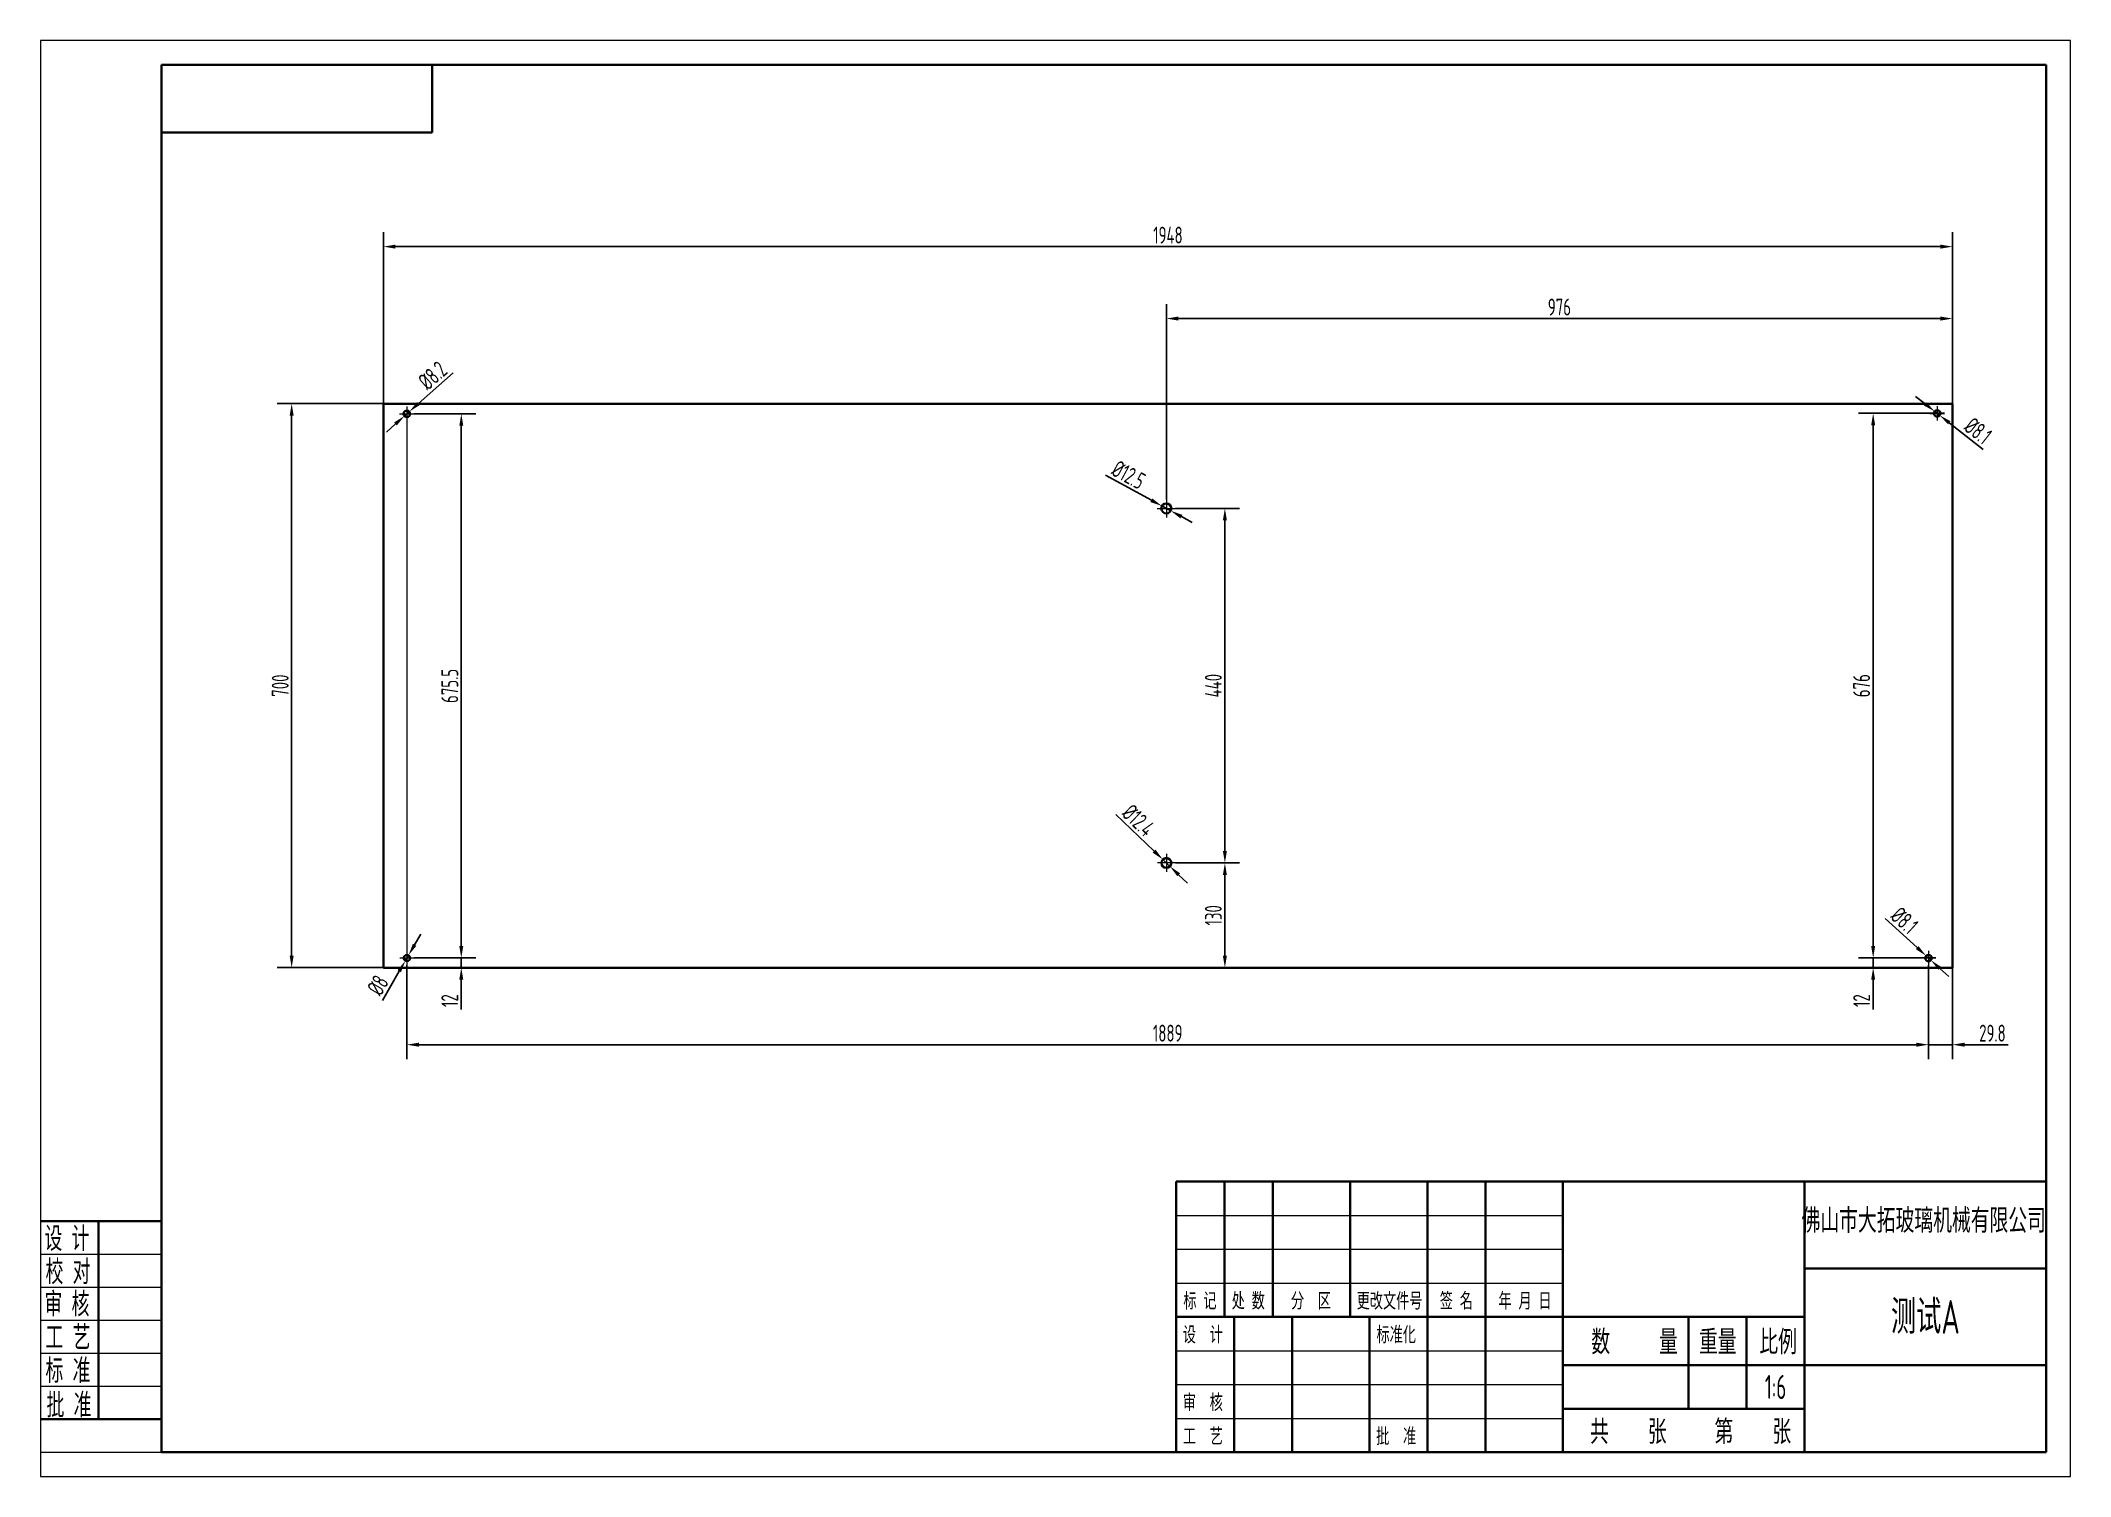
# Model space of a CAD drawing. Header units: millimetres. Extents: x 0 to 2520, y 0 to 1782.
import ezdxf
from ezdxf.enums import TextEntityAlignment as Align

# ---------------------------------------------------------------- set-up
doc = ezdxf.new("R2010")
doc.units = ezdxf.units.MM
doc.header["$LTSCALE"] = 60
doc.linetypes.add('F', pattern=[0.75, 0.5, -0.25])
doc.linetypes.add('G', pattern=[2, 1.25, -0.25, 0.25, -0.25])
for name, color, linetype, lineweight in [('01', 7, 'Continuous', 35), ('02', 1, 'Continuous', 13), ('04', 2, 'F', 13), ('05', 4, 'G', 13), ('08', 1, 'Continuous', 13)]:
    doc.layers.add(name, color=color, linetype=linetype, lineweight=lineweight)
doc.layers.add('11', color=3, linetype='Continuous')
doc.layers.add('13', color=3, linetype='Continuous')
doc.styles.get("Standard").update_dxf_attribs({"font": 'isocp', "width": 0.707, "bigfont": 'intecad.shx'})
doc.dimstyles.new('inte_cir_cir7', dxfattribs={"dimscale": 6, "dimtxt": 3.5, "dimasz": 2.5, "dimexe": 3, "dimexo": 0, "dimtad": 1, "dimtoh": 1, "dimdsep": 46, "dimtxsty": 'Standard', "dimcen": 0, "dimclrd": 1, "dimclre": 1, "dimclrt": 3, "dimadec": 0, "dimazin": 0, "dimtfac": 1, "dimtmove": 0, "dimatfit": 2, "dimfxl": 1, "dimarcsym": 0})

# ---------------------------------------------------------------- blocks, each defined once
blk = doc.blocks.new('*U6', base_point=(0, 0))
at = {"layer": '01'}
for p, q in [((-180, 56), (0, 56)), ((-180, 0), (-180, 56)), ((-170, 28), (-170, 56)), ((-160, 28), (-160, 56)), ((-144, 28), (-144, 56)), ((-128, 0), (-128, 56)), ((-116, 0), (-116, 56)), ((-100, 0), (-100, 56)), ((-50, 0), (-50, 56)), ((0, 0), (0, 56)), ((-50, 38), (0, 38)), ((-180, 28), (-50, 28)), ((-168, 0), (-168, 28)), ((-156, 0), (-156, 28)), ((-140, 0), (-140, 28)), ((-74, 9), (-74, 28)), ((-62, 9), (-62, 28)), ((-100, 18), (0, 18)), ((-100, 9), (-50, 9)), ((-180, 0), (0, 0))]:
    blk.add_line(p, q, dxfattribs=at)
at = {"layer": '02'}
for p, q in [((-180, 49), (-100, 49)), ((-180, 42), (-100, 42)), ((-180, 35), (-100, 35)), ((-180, 21), (-100, 21)), ((-180, 14), (-100, 14)), ((-180, 7), (-100, 7))]:
    blk.add_line(p, q, dxfattribs=at)
at = {"layer": '11', "insert": (-50.62, 50.39), "char_height": 5, "width": 50, "attachment_point": 1}
blk.add_mtext('佛山市大拓玻璃机械有限公司', dxfattribs=at)
at = {"layer": '13', "width": 0.707}
for s, height, p in [('标 记', 3.5, (-178.54, 29.51)), ('处 数', 3.5, (-168.54, 29.51)), ('分  区', 3.5, (-156.28, 29.51)), ('更改文件号', 3.5, (-142.68, 29.51)), ('签 名', 3.5, (-125.48, 29.51)), ('年 月 日', 3.5, (-113.34, 29.51)), ('设  计', 3.5, (-178.65, 22.51)), ('标准化', 3.5, (-138.58, 22.51)), ('数     量', 5, (-94.12, 20.27)), ('重量', 5, (-71.84, 20.27)), ('比例', 5, (-59.36, 20.27)), ('审  核', 3.5, (-178.65, 8.51)), ('工  艺', 3.5, (-178.65, 1.51)), ('批  准', 3.5, (-138.65, 1.51)), ('共    张', 5, (-94.41, 1.7)), ('第    张', 5, (-68.63, 1.7))]:
    blk.add_text(s, height=height, dxfattribs=at).set_placement(p)
blk = doc.blocks.new('*U7', base_point=(251.96, 168.31))
at = {"layer": '01'}
for p, q in [((251.96, 168.31), (251.96, 182.31)), ((195.96, 168.31), (251.96, 168.31))]:
    blk.add_line(p, q, dxfattribs=at)
blk = doc.blocks.new('*U8', base_point=(9.57, 2.4))
at = {"layer": '01'}
for p, q in [((-15.43, 50.21), (9.57, 50.21)), ((-3.43, 9.23), (-3.43, 50.21)), ((-15.43, 9.23), (9.57, 9.23))]:
    blk.add_line(p, q, dxfattribs=at)
at = {"layer": '02'}
for p, q in [((-15.43, 43.38), (9.57, 43.38)), ((-15.43, 36.55), (9.57, 36.55)), ((-15.43, 29.72), (9.57, 29.72)), ((-15.43, 22.89), (9.57, 22.89)), ((-15.43, 16.06), (9.57, 16.06)), ((-15.43, 2.4), (9.57, 2.4))]:
    blk.add_line(p, q, dxfattribs=at)
at = {"layer": '11', "width": 0.67}
for s, p in [('设 计', (-14.62, 44.05)), ('校 对', (-14.41, 37.17)), ('审 核', (-14.62, 30.49)), ('工 艺', (-14.41, 23.61)), ('标 准', (-14.41, 16.73)), ('批 准', (-14.2, 9.63))]:
    blk.add_text(s, height=5, dxfattribs=at).set_placement(p)
blk = doc.blocks.new('*U9')
at = {"layer": '01'}
for points in [[(415, 292), (25, 292)], [(25, 292), (25, 5)], [(415, 5), (415, 292)], [(25, 5), (415, 5)]]:
    blk.add_lwpolyline(points, dxfattribs=at)
at = {"layer": '02'}
for points in [[(420, 297), (0, 297)], [(0, 297), (0, 0)], [(420, 0), (420, 297)], [(0, 0), (420, 0)]]:
    blk.add_lwpolyline(points, dxfattribs=at)
blk = doc.blocks.new('*D10')
at = {"layer": '08', "color": 1, "lineweight": -2}
for p, q in [((1397.6, 1212.6), (1397.6, 1455)), ((2358.6, 1437), (1412.6, 1437)), ((2373.6, 1331.4), (2373.6, 1455))]:
    blk.add_line(p, q, dxfattribs=at)
at = {"layer": '08', "color": 1}
for points in [[(1412.6, 1439.5), (1412.6, 1434.5), (1397.6, 1437)], [(2358.6, 1439.5), (2358.6, 1434.5), (2373.6, 1437)]]:
    blk.add_solid(points, dxfattribs=at)
at = {"layer": 'Defpoints', "color": 0}
for p in [(1397.6, 1437), (2373.6, 1331.4), (1397.6, 1212.6)]:
    blk.add_point(p, dxfattribs=at)
at = {"layer": '08', "color": 3, "insert": (1885.6, 1451.3), "char_height": 21, "attachment_point": 5}
blk.add_mtext('976', dxfattribs=at)
blk = doc.blocks.new('*D11')
at = {"layer": '08', "color": 1, "lineweight": -2}
for p, q in [((425.6, 1331.4), (293.7, 1331.4)), ((311.7, 1316.4), (311.7, 646.4)), ((425.6, 631.4), (293.7, 631.4))]:
    blk.add_line(p, q, dxfattribs=at)
at = {"layer": '08', "color": 1}
for points in [[(309.2, 1316.4), (314.2, 1316.4), (311.7, 1331.4)], [(309.2, 646.4), (314.2, 646.4), (311.7, 631.4)]]:
    blk.add_solid(points, dxfattribs=at)
at = {"layer": 'Defpoints', "color": 0}
for p in [(425.6, 1331.4), (311.7, 631.4), (425.6, 631.4)]:
    blk.add_point(p, dxfattribs=at)
at = {"layer": '08', "color": 3, "insert": (297.5, 981.4), "char_height": 21, "attachment_point": 5, "rotation": 90}
blk.add_mtext('700', dxfattribs=at)
blk = doc.blocks.new('*D12')
at = {"layer": '08', "color": 1, "lineweight": -2}
for p, q in [((425.6, 1331.4), (425.6, 1544.3)), ((2373.6, 1331.4), (2373.6, 1544.3)), ((440.6, 1526.3), (2358.6, 1526.3))]:
    blk.add_line(p, q, dxfattribs=at)
at = {"layer": '08', "color": 1}
for points in [[(440.6, 1528.8), (440.6, 1523.8), (425.6, 1526.3)], [(2358.6, 1528.8), (2358.6, 1523.8), (2373.6, 1526.3)]]:
    blk.add_solid(points, dxfattribs=at)
at = {"layer": 'Defpoints', "color": 0}
for p in [(2373.6, 1526.3), (425.6, 1331.4), (2373.6, 1331.4)]:
    blk.add_point(p, dxfattribs=at)
at = {"layer": '08', "color": 3, "insert": (1399.6, 1540.6), "char_height": 21, "attachment_point": 5}
blk.add_mtext('1948', dxfattribs=at)
blk = doc.blocks.new('*D13')
at = {"layer": '08', "color": 1, "lineweight": -2}
for p, q in [((2343.8, 634.3), (2343.8, 517.8)), ((2373.6, 631.4), (2373.6, 517.8)), ((2328.8, 535.8), (2313.8, 535.8)), ((2343.8, 535.8), (2373.6, 535.8)), ((2388.6, 535.8), (2442.7, 535.8))]:
    blk.add_line(p, q, dxfattribs=at)
at = {"layer": '08', "color": 1}
for points in [[(2328.8, 538.3), (2328.8, 533.3), (2343.8, 535.8)], [(2388.6, 538.3), (2388.6, 533.3), (2373.6, 535.8)]]:
    blk.add_solid(points, dxfattribs=at)
at = {"layer": 'Defpoints', "color": 0}
for p in [(2343.8, 634.3), (2373.6, 631.4), (2373.6, 535.8)]:
    blk.add_point(p, dxfattribs=at)
at = {"layer": '08', "color": 3, "insert": (2423.2, 550.1), "char_height": 21, "attachment_point": 5}
blk.add_mtext('29.8', dxfattribs=at)
blk = doc.blocks.new('*D14')
at = {"layer": '08', "color": 1, "lineweight": -2}
for p, q in [((2275.1, 658.4), (2275.1, 673.4)), ((2334.8, 643.4), (2257.1, 643.4)), ((2334.8, 631.4), (2257.1, 631.4)), ((2275.1, 643.4), (2275.1, 631.4)), ((2275.1, 616.4), (2275.1, 579.6))]:
    blk.add_line(p, q, dxfattribs=at)
at = {"layer": '08', "color": 1}
for points in [[(2272.6, 658.4), (2277.6, 658.4), (2275.1, 643.4)], [(2272.6, 616.4), (2277.6, 616.4), (2275.1, 631.4)]]:
    blk.add_solid(points, dxfattribs=at)
at = {"layer": 'Defpoints', "color": 0}
for p in [(2275.1, 631.4), (2334.8, 643.4), (2334.8, 631.4)]:
    blk.add_point(p, dxfattribs=at)
at = {"layer": '08', "color": 3, "insert": (2260.8, 590.5), "char_height": 21, "attachment_point": 5, "rotation": 90}
blk.add_mtext('12', dxfattribs=at)
blk = doc.blocks.new('*D15')
at = {"layer": '08', "color": 1, "lineweight": -2}
for p, q in [((2363.7, 1319.4), (2257.1, 1319.4)), ((2275.1, 1304.4), (2275.1, 658.4)), ((2352.9, 643.4), (2257.1, 643.4))]:
    blk.add_line(p, q, dxfattribs=at)
at = {"layer": '08', "color": 1}
for points in [[(2272.6, 1304.4), (2277.6, 1304.4), (2275.1, 1319.4)], [(2272.6, 658.4), (2277.6, 658.4), (2275.1, 643.4)]]:
    blk.add_solid(points, dxfattribs=at)
at = {"layer": 'Defpoints', "color": 0}
for p in [(2363.7, 1319.4), (2275.1, 643.4), (2352.9, 643.4)]:
    blk.add_point(p, dxfattribs=at)
at = {"layer": '08', "color": 3, "insert": (2260.8, 981.4), "char_height": 21, "attachment_point": 5, "rotation": 90}
blk.add_mtext('676', dxfattribs=at)
blk = doc.blocks.new('*D16')
at = {"layer": '08', "color": 1, "lineweight": -2}
for p, q in [((1408.8, 761.4), (1488.3, 761.4)), ((1470.3, 646.4), (1470.3, 746.4)), ((1399.6, 631.4), (1488.3, 631.4))]:
    blk.add_line(p, q, dxfattribs=at)
at = {"layer": '08', "color": 1}
for points in [[(1467.8, 746.4), (1472.8, 746.4), (1470.3, 761.4)], [(1467.8, 646.4), (1472.8, 646.4), (1470.3, 631.4)]]:
    blk.add_solid(points, dxfattribs=at)
at = {"layer": 'Defpoints', "color": 0}
for p in [(1408.8, 761.4), (1470.3, 761.4), (1399.6, 631.4)]:
    blk.add_point(p, dxfattribs=at)
at = {"layer": '08', "color": 3, "insert": (1456, 696.4), "char_height": 21, "attachment_point": 5, "rotation": 90}
blk.add_mtext('130', dxfattribs=at)
blk = doc.blocks.new('*D17')
at = {"layer": '08', "color": 1, "lineweight": -2}
for p, q in [((1408.9, 1201.4), (1488.3, 1201.4)), ((1470.3, 776.4), (1470.3, 1186.4)), ((1408.9, 761.4), (1488.3, 761.4))]:
    blk.add_line(p, q, dxfattribs=at)
at = {"layer": '08', "color": 1}
for points in [[(1467.8, 1186.4), (1472.8, 1186.4), (1470.3, 1201.4)], [(1467.8, 776.4), (1472.8, 776.4), (1470.3, 761.4)]]:
    blk.add_solid(points, dxfattribs=at)
at = {"layer": 'Defpoints', "color": 0}
for p in [(1408.9, 1201.4), (1470.3, 1201.4), (1408.9, 761.4)]:
    blk.add_point(p, dxfattribs=at)
at = {"layer": '08', "color": 3, "insert": (1456, 981.4), "char_height": 21, "attachment_point": 5, "rotation": 90}
blk.add_mtext('440', dxfattribs=at)
blk = doc.blocks.new('*D18')
at = {"layer": '08', "color": 1, "lineweight": -2}
for p, q in [((454.8, 634.4), (454.8, 517.8)), ((2343.8, 634.3), (2343.8, 517.8)), ((2328.8, 535.8), (469.8, 535.8))]:
    blk.add_line(p, q, dxfattribs=at)
at = {"layer": '08', "color": 1}
for points in [[(469.8, 538.3), (469.8, 533.3), (454.8, 535.8)], [(2328.8, 538.3), (2328.8, 533.3), (2343.8, 535.8)]]:
    blk.add_solid(points, dxfattribs=at)
at = {"layer": 'Defpoints', "color": 0}
for p in [(454.8, 634.4), (2343.8, 634.3), (454.8, 535.8)]:
    blk.add_point(p, dxfattribs=at)
at = {"layer": '08', "color": 3, "insert": (1399.3, 550.1), "char_height": 21, "attachment_point": 5}
blk.add_mtext('1889', dxfattribs=at)
blk = doc.blocks.new('*D19')
at = {"layer": '08', "color": 1, "lineweight": -2}
for p, q in [((522.3, 658.4), (522.3, 673.4)), ((463.8, 643.4), (540.3, 643.4)), ((463.8, 631.4), (540.3, 631.4)), ((522.3, 643.4), (522.3, 631.4)), ((522.3, 616.4), (522.3, 579.6))]:
    blk.add_line(p, q, dxfattribs=at)
at = {"layer": '08', "color": 1}
for points in [[(519.8, 658.4), (524.8, 658.4), (522.3, 643.4)], [(519.8, 616.4), (524.8, 616.4), (522.3, 631.4)]]:
    blk.add_solid(points, dxfattribs=at)
at = {"layer": 'Defpoints', "color": 0}
for p in [(463.8, 643.4), (463.8, 631.4), (522.3, 631.4)]:
    blk.add_point(p, dxfattribs=at)
at = {"layer": '08', "color": 3, "insert": (508, 590.5), "char_height": 21, "attachment_point": 5, "rotation": 90}
blk.add_mtext('12', dxfattribs=at)
blk = doc.blocks.new('*D20')
at = {"layer": '08', "color": 1, "lineweight": -2}
for p, q in [((463.9, 1318.9), (540.3, 1318.9)), ((522.3, 1303.9), (522.3, 658.4)), ((463.9, 643.4), (540.3, 643.4))]:
    blk.add_line(p, q, dxfattribs=at)
at = {"layer": '08', "color": 1}
for points in [[(519.8, 1303.9), (524.8, 1303.9), (522.3, 1318.9)], [(519.8, 658.4), (524.8, 658.4), (522.3, 643.4)]]:
    blk.add_solid(points, dxfattribs=at)
at = {"layer": 'Defpoints', "color": 0}
for p in [(463.9, 1318.9), (463.9, 643.4), (522.3, 643.4)]:
    blk.add_point(p, dxfattribs=at)
at = {"layer": '08', "color": 3, "insert": (508, 981.1), "char_height": 21, "attachment_point": 5, "rotation": 90}
blk.add_mtext('675.5', dxfattribs=at)
blk = doc.blocks.new('*D23')
at = {"layer": '08', "color": 1, "lineweight": -2}
for p, q in [((1379, 1211.5), (1322.2, 1242.5)), ((1403.1, 1198.4), (1392.1, 1204.4)), ((1416.3, 1191.2), (1429.5, 1184))]:
    blk.add_line(p, q, dxfattribs=at)
at = {"layer": '08', "color": 1}
for points in [[(1380.2, 1213.7), (1377.8, 1209.3), (1392.1, 1204.4)], [(1417.5, 1193.4), (1415.1, 1189), (1403.1, 1198.4)]]:
    blk.add_solid(points, dxfattribs=at)
at = {"layer": 'Defpoints', "color": 0}
for p in [(1392.1, 1204.4), (1403.1, 1198.4)]:
    blk.add_point(p, dxfattribs=at)
at = {"layer": '08', "color": 3, "insert": (1350.8, 1243.1), "char_height": 21, "attachment_point": 5, "rotation": 331.4313}
blk.add_mtext('%%c12.5', dxfattribs=at)
blk = doc.blocks.new('*D24')
at = {"layer": '08', "color": 1, "lineweight": -2}
for p, q in [((1382.3, 776), (1335, 821.4)), ((1402.1, 757.1), (1393.2, 765.7)), ((1412.9, 746.7), (1423.8, 736.3))]:
    blk.add_line(p, q, dxfattribs=at)
at = {"layer": '08', "color": 1}
for points in [[(1384.1, 777.9), (1380.6, 774.2), (1393.2, 765.7)], [(1414.7, 748.5), (1411.2, 744.9), (1402.1, 757.1)]]:
    blk.add_solid(points, dxfattribs=at)
at = {"layer": 'Defpoints', "color": 0}
for p in [(1393.2, 765.7), (1402.1, 757.1)]:
    blk.add_point(p, dxfattribs=at)
at = {"layer": '08', "color": 3, "insert": (1363.1, 814.2), "char_height": 21, "attachment_point": 5, "rotation": 316.2217}
blk.add_mtext('%%c12.4', dxfattribs=at)
blk = doc.blocks.new('*D25')
at = {"layer": '08', "color": 1, "lineweight": -2}
for p, q in [((2329.8, 656.3), (2290.2, 692.5)), ((2346.8, 640.6), (2340.8, 646.1)), ((2357.9, 630.5), (2368.9, 620.4))]:
    blk.add_line(p, q, dxfattribs=at)
at = {"layer": '08', "color": 1}
for points in [[(2331.5, 658.1), (2328.1, 654.4), (2340.8, 646.1)], [(2359.6, 632.3), (2356.2, 628.7), (2346.8, 640.6)]]:
    blk.add_solid(points, dxfattribs=at)
at = {"layer": 'Defpoints', "color": 0}
for p in [(2340.8, 646.1), (2346.8, 640.6)]:
    blk.add_point(p, dxfattribs=at)
at = {"layer": '08', "color": 3, "insert": (2314.1, 690), "char_height": 21, "attachment_point": 5, "rotation": 317.4764}
blk.add_mtext('%%C8.1', dxfattribs=at)
blk = doc.blocks.new('*D26')
at = {"layer": '08', "color": 1, "lineweight": -2}
for p, q in [((2339.6, 1331.1), (2327.8, 1340.4)), ((2351.4, 1321.9), (2357.8, 1316.9)), ((2369.6, 1307.6), (2411.9, 1274.6))]:
    blk.add_line(p, q, dxfattribs=at)
at = {"layer": '08', "color": 1}
for points in [[(2341.2, 1333.1), (2338.1, 1329.1), (2351.4, 1321.9)], [(2371.2, 1309.6), (2368.1, 1305.7), (2357.8, 1316.9)]]:
    blk.add_solid(points, dxfattribs=at)
at = {"layer": 'Defpoints', "color": 0}
for p in [(2351.4, 1321.9), (2357.8, 1316.9)]:
    blk.add_point(p, dxfattribs=at)
at = {"layer": '08', "color": 3, "insert": (2405.5, 1297.7), "char_height": 21, "attachment_point": 5, "rotation": 321.9655}
blk.add_mtext('%%c8.1', dxfattribs=at)
blk = doc.blocks.new('*D27')
at = {"layer": '08', "color": 1, "lineweight": -2}
for p, q in [((469.1, 1331.6), (512.1, 1369.8)), ((451.8, 1316.2), (457.9, 1321.6)), ((440.6, 1306.2), (429.3, 1296.2))]:
    blk.add_line(p, q, dxfattribs=at)
at = {"layer": '08', "color": 1}
for points in [[(438.9, 1308.1), (442.2, 1304.3), (451.8, 1316.2)], [(467.4, 1333.4), (470.8, 1329.7), (457.9, 1321.6)]]:
    blk.add_solid(points, dxfattribs=at)
at = {"layer": 'Defpoints', "color": 0}
for p in [(451.8, 1316.2), (457.9, 1321.6)]:
    blk.add_point(p, dxfattribs=at)
at = {"layer": '08', "color": 3, "insert": (486.7, 1366.3), "char_height": 21, "attachment_point": 5, "rotation": 41.6352}
blk.add_mtext('%%c8.2', dxfattribs=at)
blk = doc.blocks.new('*D28')
at = {"layer": '08', "color": 1, "lineweight": -2}
for p, q in [((464.4, 659.8), (471.9, 672.8)), ((456.8, 646.8), (452.8, 639.9)), ((445.3, 627), (424.3, 590.8))]:
    blk.add_line(p, q, dxfattribs=at)
at = {"layer": '08', "color": 1}
for points in [[(462.2, 661.1), (466.5, 658.5), (456.8, 646.8)], [(443.1, 628.2), (447.4, 625.7), (452.8, 639.9)]]:
    blk.add_solid(points, dxfattribs=at)
at = {"layer": 'Defpoints', "color": 0}
for p in [(452.8, 639.9), (456.8, 646.8)]:
    blk.add_point(p, dxfattribs=at)
at = {"layer": '08', "color": 3, "insert": (418.7, 609.6), "char_height": 21, "attachment_point": 5, "rotation": 59.8193}
blk.add_mtext('%%c8', dxfattribs=at)

msp = doc.modelspace()

# ---------------------------------------------------------------- linework, layer by layer
at = {"layer": '01', "ltscale": 1.2}
for p, q in [((425.632, 1331.38), (2373.632, 1331.38)), ((425.632, 1331.38), (425.632, 631.38)), ((2373.632, 1331.38), (2373.632, 631.38)), ((2373.632, 631.38), (425.632, 631.38))]:
    msp.add_line(p, q, dxfattribs=at)
at = {"layer": '01'}
for centre, radius in [((454.832, 1318.88), 4.1), ((2354.632, 1319.38), 4.05), ((1397.632, 1201.38), 6.25), ((1397.632, 761.38), 6.2), ((454.832, 643.38), 4), ((2343.832, 643.38), 4.05)]:
    msp.add_circle(centre, radius, dxfattribs=at)
at = {"layer": '02'}
msp.add_line((454.832, 1309.78), (454.832, 631.38), dxfattribs=at)
at = {"layer": '05', "color": 4, "linetype": 'G', "ltscale": 1.2}
for p, q in [((445.732, 1318.88), (463.932, 1318.88)), ((454.832, 1327.98), (454.832, 1309.78)), ((2345.582, 1319.38), (2363.682, 1319.38)), ((2354.632, 1328.43), (2354.632, 1310.33)), ((1397.632, 1212.63), (1397.632, 1190.13)), ((1386.382, 1201.38), (1408.882, 1201.38)), ((1408.832, 761.38), (1386.432, 761.38)), ((1397.632, 772.58), (1397.632, 750.18)), ((463.832, 643.38), (445.832, 643.38)), ((454.832, 652.38), (454.832, 634.38)), ((2352.882, 643.38), (2334.782, 643.38)), ((2343.832, 652.43), (2343.832, 634.33))]:
    msp.add_line(p, q, dxfattribs=at)

# ---------------------------------------------------------------- block references
at = {"layer": '01', "xscale": 6, "yscale": 6, "zscale": 6}
for name, p in [('*U9', (0, 0)), ('*U8', (150, 30))]:
    msp.add_blockref(name, p, dxfattribs=at)
at = {"layer": '04', "xscale": 6, "yscale": 6, "zscale": 6}
msp.add_blockref('*U7', (486, 1668), dxfattribs=at)
at = {"layer": '08', "xscale": 6, "yscale": 6, "zscale": 6}
msp.add_blockref('*U6', (2490, 30), dxfattribs=at)

# ---------------------------------------------------------------- texts
at = {"layer": '11'}
for s, height, width, p, p2 in [('测试A', 42, 0.684975, (2297.246, 177), (2382.754, 177)), ('1:6', 30, 0.631229, (2140.748, 96), (2167.252, 96))]:
    msp.add_text(s, height=height, dxfattribs=dict(at, width=width)).set_placement(p, p2, align=Align.FIT)

# ---------------------------------------------------------------- dimensions: what is measured, and where the dimension line sits
at = {"layer": '08'}
for base, p1, p2, picture, middle in [((2373.632, 1526.303), (425.632, 1331.38), (2373.632, 1331.38), '*D12', (1399.632, 1540.553)), ((1397.632, 1437.01), (2373.632, 1331.38), (1397.632, 1212.63), '*D10', (1885.632, 1451.26)), ((454.832, 535.84), (2343.832, 634.33), (454.832, 634.38), '*D18', (1399.332, 550.09)), ((2373.632, 535.84), (2343.832, 634.33), (2373.632, 631.38), '*D13', (2423.186, 550.092))]:
    dim = msp.add_linear_dim(base=base, p1=p1, p2=p2, dimstyle='inte_cir_cir7', override={"dimtoh": 0, "dimatfit": 0}, dxfattribs=at)
    dim.commit()
    dim.dimension.update_dxf_attribs({"geometry": picture, "text_midpoint": middle})
for p1, p2, text, picture, middle in [((451.768, 1316.156), (457.897, 1321.604), '%%c8.2', '*D27', (486.747, 1366.319)), ((2351.443, 1321.876), (2357.822, 1316.885), '%%c8.1', '*D26', (2405.464, 1297.709)), ((1403.122, 1198.391), (1392.143, 1204.369), '%%c12.5', '*D23', (1350.793, 1243.113)), ((1402.109, 757.091), (1393.156, 765.67), '%%c12.4', '*D24', (1363.104, 814.205)), ((2346.817, 640.643), (2340.848, 646.118), '%%C8.1', '*D25', (2314.116, 689.968)), ((456.843, 646.838), (452.822, 639.923), '%%c8', '*D28', (418.685, 609.569))]:
    dim = msp.add_diameter_dim_2p(p1=p1, p2=p2, text=text, dimstyle='inte_cir_cir7', override={"dimtoh": 0, "dimatfit": 0}, dxfattribs=at)
    dim.commit()
    dim.dimension.update_dxf_attribs({"geometry": picture, "text_midpoint": middle})
for base, p1, p2, picture, middle in [((311.705, 631.38), (425.632, 1331.38), (425.632, 631.38), '*D11', (297.455, 981.38)), ((522.285, 643.38), (463.932, 1318.88), (463.932, 643.38), '*D20', (508.035, 981.13)), ((2275.094, 643.38), (2363.682, 1319.38), (2352.882, 643.38), '*D15', (2260.844, 981.38)), ((1470.256, 1201.38), (1408.882, 761.38), (1408.882, 1201.38), '*D17', (1456.006, 981.38)), ((1470.256, 761.38), (1399.632, 631.38), (1408.832, 761.38), '*D16', (1456.006, 696.38)), ((522.285, 631.38), (463.832, 643.38), (463.832, 631.38), '*D19', (508.033, 590.503)), ((2275.094, 631.38), (2334.782, 643.38), (2334.782, 631.38), '*D14', (2260.842, 590.503))]:
    dim = msp.add_linear_dim(base=base, p1=p1, p2=p2, angle=90, dimstyle='inte_cir_cir7', override={"dimtoh": 0, "dimatfit": 0}, dxfattribs=at)
    dim.commit()
    dim.dimension.update_dxf_attribs({"geometry": picture, "text_midpoint": middle})

doc.saveas('drawing.dxf')
